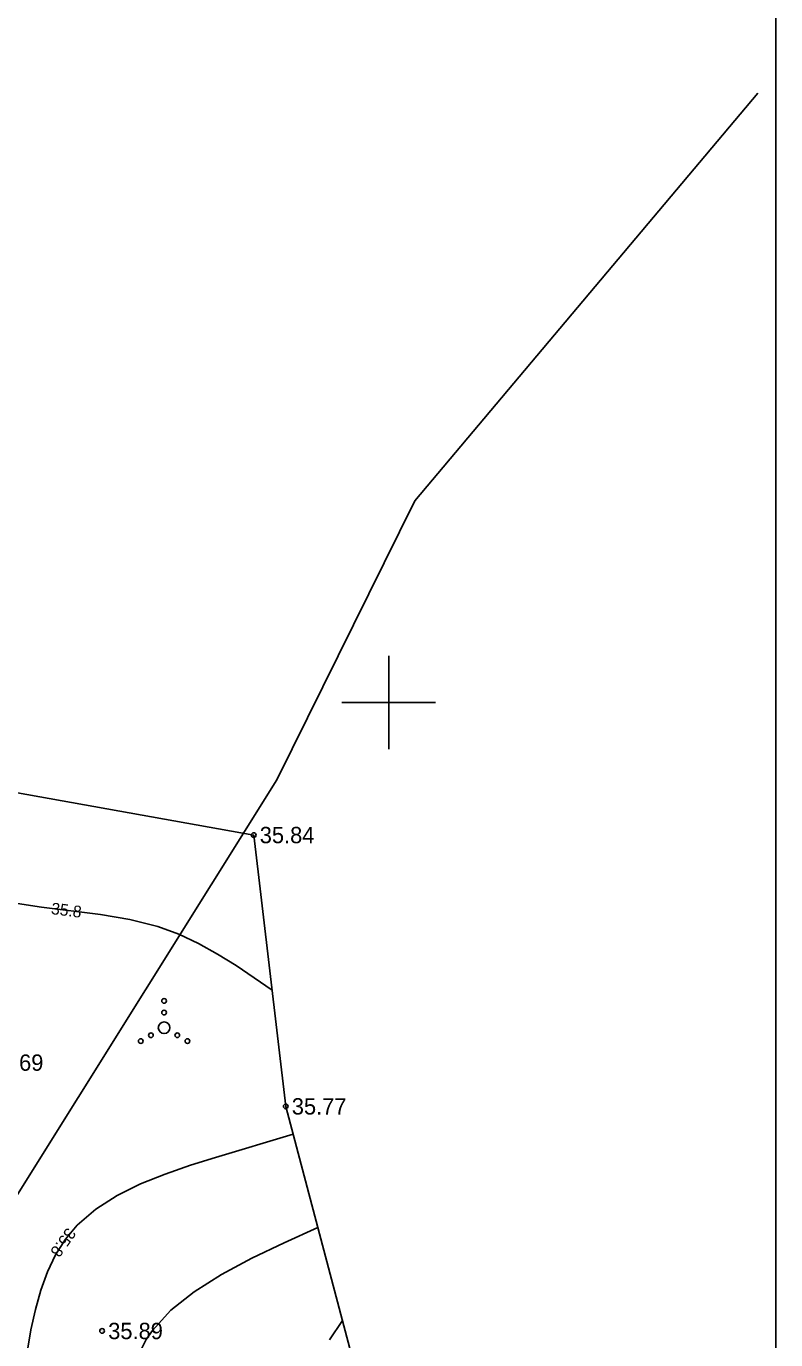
# Model space of a CAD drawing. Extents: x 624429 to 625284, y 6455720 to 6456482.
# Drawn here: x 624734.5 to 624766.6, y 6456072.7 to 6456129 of the extents above; entities that cross this region are included whole.
import ezdxf

# ---------------------------------------------------------------- set-up
doc = ezdxf.new("R2010")
doc.units = 0
for name, color, linetype in [('HALJASTUS', 7, 'Continuous'), ('HORISONTAAL-EH2000', 7, 'Continuous'), ('KORGUS-EH2000', 7, 'Continuous'), ('MOOTKOOD', 7, 'Continuous'), ('MOOTNR', 7, 'Continuous'), ('MOOTPIIR', 7, 'Continuous'), ('PIIRKITSENDUS', 7, 'Continuous'), ('VORK', 7, 'Continuous'), ('VORMISTUS', 7, 'Continuous')]:
    doc.layers.add(name, color=color, linetype=linetype)

msp = doc.modelspace()

# ---------------------------------------------------------------- linework, layer by layer
at = {"layer": 'HALJASTUS'}
for centre, radius in [((624740.381, 6456087.225), 0.1), ((624740.381, 6456086.725), 0.1), ((624740.381, 6456086.075), 0.25), ((624739.816, 6456085.75), 0.1), ((624740.946, 6456085.75), 0.1), ((624739.381, 6456085.5), 0.1), ((624741.381, 6456085.5), 0.1)]:
    msp.add_circle(centre, radius, dxfattribs=at)
at = {"layer": 'HORISONTAAL-EH2000'}
for points in [[(624727.478, 6456096.718), (624728.063, 6456095.573), (624728.375, 6456095.018), (624728.71, 6456094.485), (624729.076, 6456093.982), (624729.481, 6456093.514), (624729.918, 6456093.1), (624730.4, 6456092.727), (624730.928, 6456092.396), (624731.501, 6456092.107), (624732.122, 6456091.86), (624732.789, 6456091.656), (624733.915, 6456091.418), (624735.122, 6456091.243), (624737.652, 6456090.93), (624738.908, 6456090.713), (624740.113, 6456090.403), (624741.007, 6456090.075), (624741.858, 6456089.678), (624742.674, 6456089.228), (624743.464, 6456088.737), (624745.002, 6456087.687)], [(624745.907, 6456081.512), (624742.578, 6456080.519), (624741.507, 6456080.183), (624740.425, 6456079.81), (624739.365, 6456079.384), (624738.362, 6456078.887), (624737.449, 6456078.305), (624736.66, 6456077.621), (624736.154, 6456077.015), (624735.732, 6456076.344), (624735.383, 6456075.615), (624735.098, 6456074.833), (624734.865, 6456074.005), (624734.676, 6456073.135), (624734.488, 6456072.014)], [(624746.963, 6456077.524), (624745.53, 6456076.869), (624744.139, 6456076.201), (624742.835, 6456075.505), (624741.662, 6456074.769), (624740.661, 6456073.977), (624739.878, 6456073.116), (624739.616, 6456072.717), (624739.399, 6456072.302)], [(624748.02, 6456073.535), (624747.47, 6456072.712)]]:
    msp.add_lwpolyline(points, dxfattribs=at)
at = {"layer": 'KORGUS-EH2000'}
for centre in [(624744.217, 6456094.326), (624745.59, 6456082.708), (624737.725, 6456073.089)]:
    msp.add_circle(centre, 0.1, dxfattribs=at)
at = {"layer": 'MOOTPIIR'}
msp.add_lwpolyline([(624664.032, 6456111.03), (624668.955, 6456107.033), (624675.66, 6456107.247), (624680.794, 6456105.769), (624682.298, 6456105.8), (624684.838, 6456105.712), (624686.798, 6456105.716), (624699.149, 6456103.32), (624706.265, 6456103.195), (624720.871, 6456096.949), (624731.608, 6456096.574), (624744.217, 6456094.326), (624745.59, 6456082.708), (624748.337, 6456072.339)], dxfattribs=at)
at = {"layer": 'PIIRKITSENDUS'}
msp.add_lwpolyline([(624670.723, 6455982.778), (624674.465, 6455997.37), (624686.127, 6456011.996), (624731.056, 6456074.095), (624745.21, 6456096.689), (624751.126, 6456108.643), (624765.81, 6456126.087)], dxfattribs=at)
at = {"layer": 'VORK'}
for p, q in [((624750, 6456102), (624750, 6456098)), ((624748, 6456100), (624752, 6456100))]:
    msp.add_line(p, q, dxfattribs=at)
at = {"layer": 'VORMISTUS'}
msp.add_lwpolyline([(624766.582, 6455967.941), (624766.582, 6456170.941), (624483.082, 6456170.941), (624483.082, 6455967.941)], close=True, dxfattribs=at)

# ---------------------------------------------------------------- texts
at = {"layer": 'HORISONTAAL-EH2000'}
for rotation, p in [(352.9361, (624735.52, 6456090.942)), (234.6371, (624736.233, 6456077.55))]:
    msp.add_text('35.8', height=0.5, rotation=rotation, dxfattribs=at).set_placement(p)
at = {"layer": 'KORGUS-EH2000'}
for s, p in [(' 35.84', (624744.217, 6456093.976)), (' 35.69', (624732.606, 6456084.232)), (' 35.77', (624745.59, 6456082.358)), (' 35.89', (624737.725, 6456072.739))]:
    msp.add_text(s, height=0.7, dxfattribs=at).set_placement(p)
at = {"layer": 'MOOTKOOD'}
for p in [(624744.138, 6456094.291), (624745.511, 6456082.673), (624737.646, 6456073.054)]:
    msp.add_text('1401', height=0.035, dxfattribs=at).set_placement(p)
at = {"layer": 'MOOTNR'}
for s, p in [('X1213', (624744.11, 6456094.326)), ('X1214', (624745.478, 6456082.708)), ('X1222', (624737.61, 6456073.089))]:
    msp.add_text(s, height=0.035, dxfattribs=at).set_placement(p)

doc.saveas('drawing.dxf')
